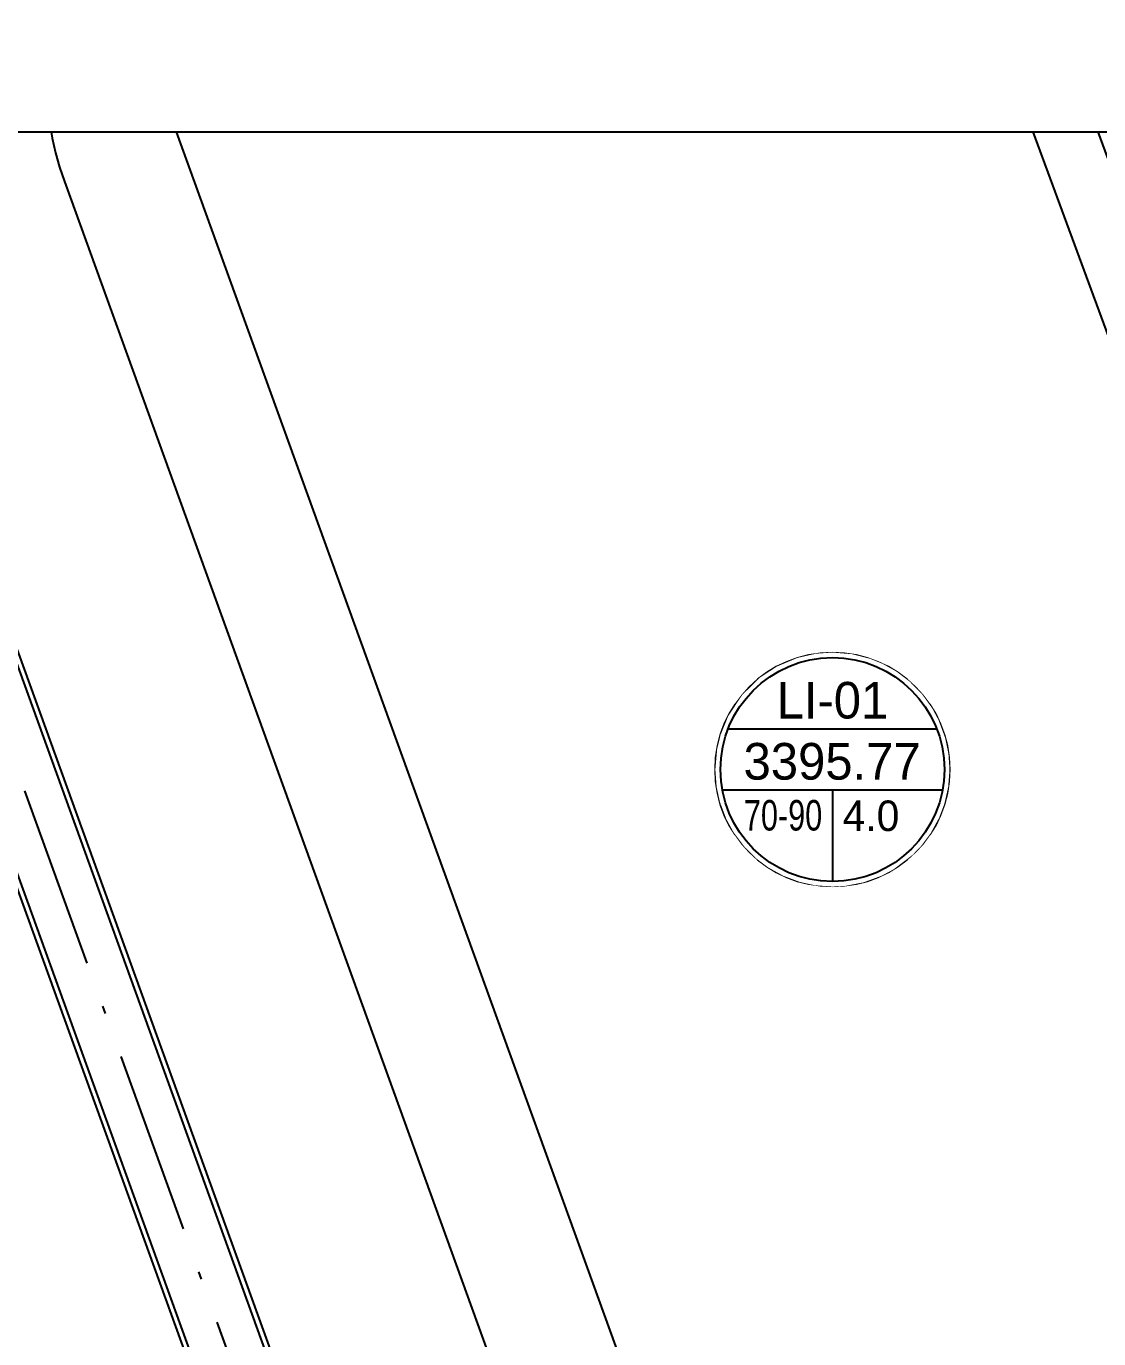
# Model space of a CAD drawing. Header units: metres. Extents: x 568006 to 1139366, y 2064802 to 4131555.
# Drawn here: x 568619 to 568671.7, y 2066373.8 to 2066438.3 of the extents above; entities that cross this region are included whole.
import ezdxf
from ezdxf.enums import TextEntityAlignment as Align
from ezdxf.xclip import XClip

# ---------------------------------------------------------------- set-up
doc = ezdxf.new("R2010")
doc.units = ezdxf.units.M
doc.header["$XCLIPFRAME"] = 0
doc.linetypes.add('ACAD_ISO10W100', pattern=[18.5, 12, -3, 0.5, -3])
doc.linetypes.add('DOT', pattern=[0.25, 0, -0.25])
doc.layers.add('boDnv', color=54, linetype='CONTINUOUS', lineweight=25)
doc.layers.add('hung-demlonha', color=7, linetype='CONTINUOUS', lineweight=15)
for name, color, linetype in [('BoThamCo', 94, 'CONTINUOUS'), ('datOlienke', 42, 'CONTINUOUS'), ('ghi_chu', 7, 'CONTINUOUS'), ('LogDg', 7, 'CONTINUOUS'), ('TimDg', 222, 'CONTINUOUS'), ('ViaHeS', 32, 'CONTINUOUS')]:
    doc.layers.add(name, color=color, linetype=linetype)
doc.styles.add('avh', font='')
doc.styles.add('QH1', font='arialbd.ttf', dxfattribs={"width": 0.8})
doc.styles.get('avh').set_extended_font_data('.VnAvantH')

# ---------------------------------------------------------------- blocks, each defined once
blk = doc.blocks.new('sl')
at = {"layer": 'ghi_chu', "color": 158}
blk.add_circle((0, 0), 5.75, dxfattribs=at)
at = {"color": 158, "linetype": 'DOT'}
blk.add_wipeout([(0, 5.75), (0.97, 5.668), (1.864, 5.439), (2.472, 5.191), (3.131, 4.823), (3.79, 4.324), (4.429, 3.666), (4.911, 2.991), (5.204, 2.446), (5.532, 1.568), (5.698, 0.768), (5.75, 0), (5.686, -0.853), (5.496, -1.69), (5.233, -2.383), (4.825, -3.127), (4.383, -3.722), (3.93, -4.198), (2.994, -4.909), (2.42, -5.216), (1.535, -5.541), (0.627, -5.716), (0, -5.75), (-0.858, -5.686), (-1.594, -5.525), (-2.409, -5.221), (-3.139, -4.817), (-3.718, -4.386), (-4.312, -3.804), (-4.852, -3.086), (-5.211, -2.43), (-5.524, -1.596), (-5.686, -0.854), (-5.75, 0), (-5.661, 1.007), (-5.488, 1.715), (-5.12, 2.617), (-4.439, 3.655), (-3.548, 4.525), (-2.721, 5.065), (-1.721, 5.487), (-0.805, 5.693)], dxfattribs=at).dxf.layer = 'ghi_chu'
at = {"layer": 'ghi_chu', "color": 32}
for points in [[(-5.123, 2), (5.123, 2)], [(-5.408, -1), (5.408, -1)], [(0, -1), (0, -5.5)]]:
    blk.add_lwpolyline(points, dxfattribs=at)
at = {"layer": 'ghi_chu'}
blk.add_circle((0, 0), 5.5, dxfattribs=at)
at = {"layer": 'ghi_chu', "style": 'avh'}
for tag, height, p in [('SOLO', 1.25, (0, 2.506)), ('DT', 1.5, (-0.015, -0.494))]:
    blk.add_attdef(tag, text='', height=height, dxfattribs=at).set_placement(p, align=Align.CENTER)
blk.add_attdef('MD', text='', height=1.25, dxfattribs=at).set_placement((-0.502, -2.997), align=Align.RIGHT)
blk.add_attdef('TC', (0.5, -3.02), '', height=1.25, dxfattribs=at)
blk = doc.blocks.new('tmbc_khub')
at = {"layer": 'BoThamCo'}
blk.add_lwpolyline([(-106.742, 466.006), (-85.904, 408.394, 1), (-82.613, 409.585), (-103.45, 467.196, 0.9989)], format="xyb", close=True, dxfattribs=at)
at = {"layer": 'datOlienke'}
blk.add_lwpolyline([(-75.74, 492.679, -0.001888), (-88.168, 487.404), (-91.08, 480.772), (-64.904, 408.399), (-58.62, 405.694), (-31.074, 417.696), (-28.22, 424.385), (-54.759, 496.373), (-61.072, 499.066), (-74.051, 493.409, -0.001474)], format="xyb", close=True, dxfattribs=at)
at = {"layer": 'LogDg'}
for points in [[(-87.246, 494.303, 0.398827), (-95.512, 475.385), (-70.593, 406.488, 0.433046), (-59.875, 401.875), (-29.618, 415.058, 0.39741), (-25.308, 425.16), (-52.881, 499.95, 0.431261), (-63.583, 504.517), (-64.013, 504.33, -0.003775), (-87.246, 494.303)], [(-106.977, 465.921), (-86.139, 408.309, 1), (-82.378, 409.67), (-103.215, 467.281, 1), (-106.975, 465.917)]]:
    blk.add_lwpolyline(points, format="xyb", dxfattribs=at)
at = {"layer": 'TimDg', "linetype": 'ACAD_ISO10W100', "ltscale": 0.75}
blk.add_lwpolyline([(107.543, -124.133), (15.376, 133.515), (-122.04, 513.448), (-178.345, 685.867)], dxfattribs=at)
at = {"layer": 'ViaHeS'}
blk.add_lwpolyline([(-75.74, 492.679, -0.001888), (-88.168, 487.404), (-91.08, 480.772), (-64.904, 408.399), (-58.62, 405.694), (-31.074, 417.696), (-28.22, 424.385), (-54.759, 496.373), (-61.072, 499.066), (-74.051, 493.409, -0.001474)], format="xyb", close=True, dxfattribs=at)
at = {"layer": 'hung-demlonha', "color": 7, "ltscale": 5, "style": 'QH1', "width": 0.65}
for tag, p in [('BT04', (-109.598, 191.643)), ('BT06', (-305.798, 171.199)), ('BT05', (-282.572, 137.244))]:
    blk.add_attdef(tag, text='', height=3.96, rotation=0, dxfattribs=at).set_placement(p, align=Align.CENTER)
at = {"layer": 'ghi_chu'}
ref = blk.add_blockref('sl', (-57.784, 446.497), dxfattribs=at)
ref.add_attrib('DT', '3395.77', dxfattribs={"height": 1.8, "style": 'avh'}).set_placement((-57.798, 446.003), align=Align.CENTER)
ref.add_attrib('MD', '70-90', dxfattribs={"height": 1.5, "style": 'avh', "width": 0.75}).set_placement((-58.285, 443.501), align=Align.RIGHT)
ref.add_attrib('TC', '4.0', (-57.284, 443.477), dxfattribs={"height": 1.5, "style": 'avh'})
ref.add_attrib('SOLO', 'Li-01', dxfattribs={"height": 1.8, "style": 'avh'}).set_placement((-57.784, 449.003), align=Align.CENTER)

msp = doc.modelspace()

# ---------------------------------------------------------------- linework, layer by layer
at = {"layer": 'boDnv'}
msp.add_lwpolyline([(568324.392, 2066433.072), (568716.382, 2066433.072), (568716.382, 2065955.242), (568324.392, 2065955.242)], close=True, dxfattribs=at)

# ---------------------------------------------------------------- next in the draw order: block references
at = {"layer": 'ghi_chu'}
ref = msp.add_blockref('tmbc_khub', (568716.382, 2065955.242), dxfattribs=at)
XClip(ref).set_block_clipping_path([(-391.9901366149, 0), (0, 477.830198009)])

doc.saveas('drawing.dxf')
